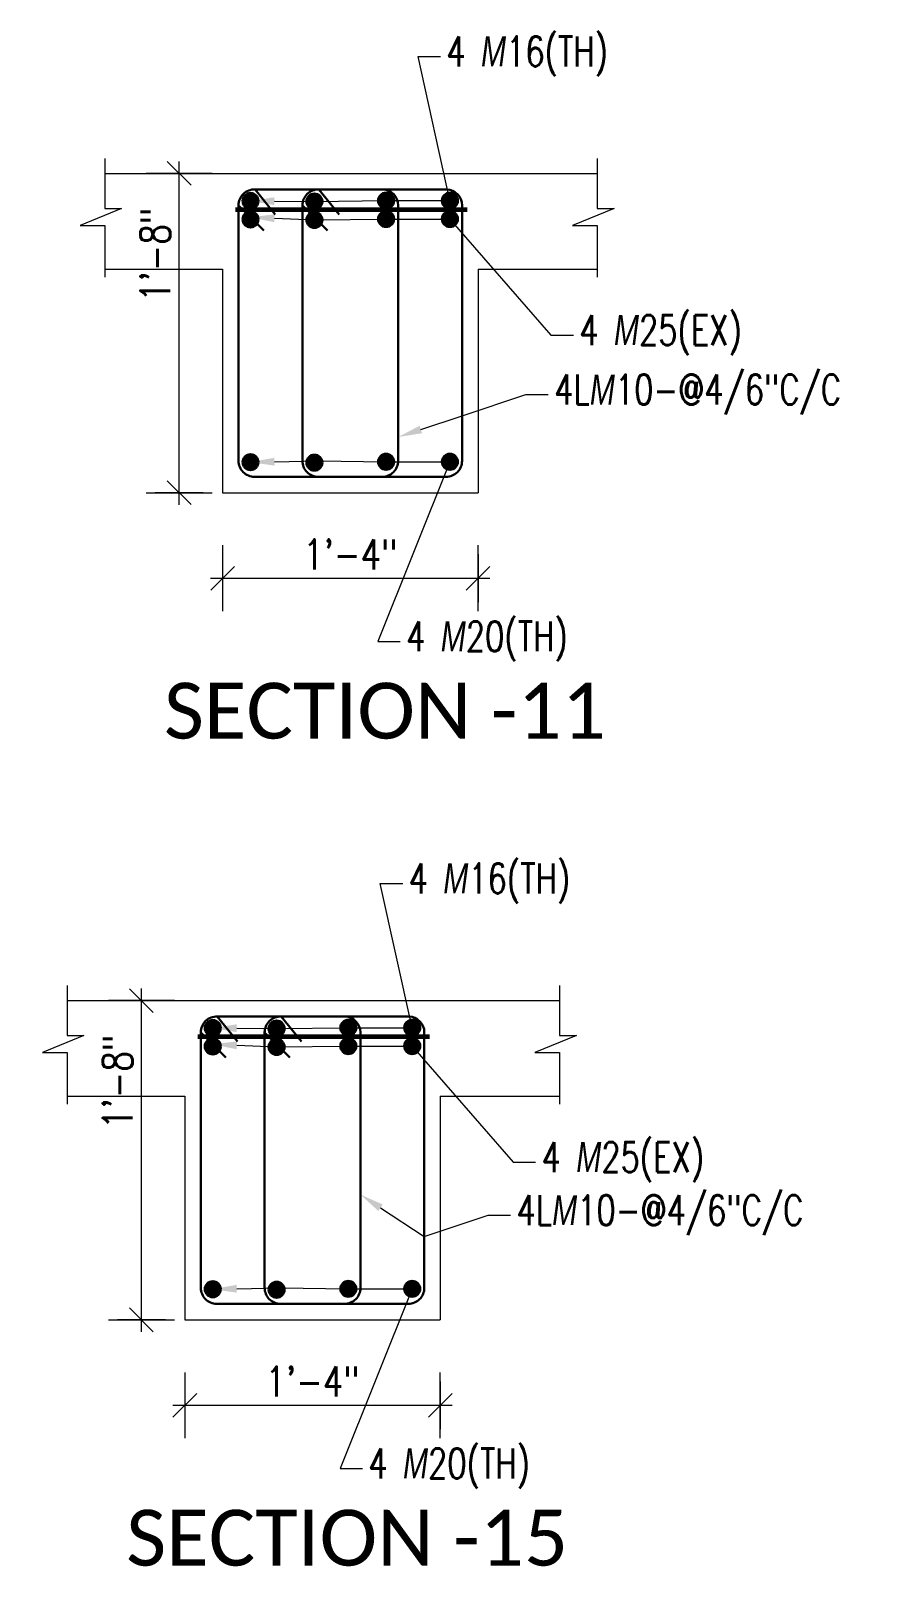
# Model space of a CAD drawing. Header units: inches. Extents: x 0 to 162649, y -36601 to -26324.
# Drawn here: x 155709.9 to 155763, y -36219.5 to -36123.3 of the extents above; entities that cross this region are included whole.
import ezdxf
from ezdxf import colors
from ezdxf.entities.mleader import LeaderData, LeaderLine
from ezdxf.math import Vec2, Vec3

# ---------------------------------------------------------------- set-up
doc = ezdxf.new("R2010")
doc.units = ezdxf.units.IN
doc.header["$MEASUREMENT"] = 0
for name, color, linetype, lineweight in [('Dim', 1, 'Continuous', 13), ('hatch', 252, 'Continuous', 0), ('OL_AR_Text', 140, 'Continuous', 5), ('Rein', 3, 'Continuous', 30), ('Stirrups', 191, 'Continuous', 25), ('TEXT', 7, 'Continuous', 9)]:
    doc.layers.add(name, color=color, linetype=linetype, lineweight=lineweight)
doc.styles.add('1-8 Annotative Text', font='calibri.ttf', dxfattribs={"height": 0.125})
doc.styles.add('DIM', font='simplex.shx', dxfattribs={"width": 0.75})
doc.styles.add('rmtext', font='romans.shx', dxfattribs={"width": 0.8})
doc.dimstyles.new('DIM-24', dxfattribs={"dimscale": 24, "dimtxt": 0.078125, "dimasz": 0.0625, "dimexe": 0.0625, "dimexo": 0.015625, "dimgap": 0.015625, "dimtad": 1, "dimdec": 1, "dimzin": 3, "dimdsep": 46, "dimlunit": 4, "dimtxsty": 'rmtext', "dimblk": 'OBLIQUE', "dimcen": 0.09375, "dimdle": 0.03125, "dimclrd": 1, "dimclre": 1, "dimclrt": 2, "dimadec": 0, "dimazin": 0, "dimtfac": 0.75, "dimtdec": 1, "dimtix": 1, "dimtmove": 0, "dimatfit": 3, "dimfxl": 0.0625, "dimfxlon": 1, "dimfrac": 1, "dimtolj": 1, "dimtzin": 0, "dimlwd": -1, "dimlwe": 5, "dimarcsym": 0})

# ---------------------------------------------------------------- blocks, each defined once
blk = doc.blocks.new('_Oblique')
for p, q in [((0, -1.375), (0, 1.375)), ((-0.495, -0.495), (0.495, 0.495))]:
    blk.add_line(p, q)
blk = doc.blocks.new('*D311')
at = {"layer": 'Defpoints', "color": 0, "transparency": 16777216}
for p in [(155721.871, -36152.289), (155737.871, -36152.289), (155737.871, -36157.643)]:
    blk.add_point(p, dxfattribs=at)
at = {"layer": 'Dim', "color": 1, "lineweight": 5, "transparency": 16777216}
for p, q in [((155721.871, -36156.143), (155721.871, -36159.143)), ((155737.871, -36156.143), (155737.871, -36159.143))]:
    blk.add_line(p, q, dxfattribs=at)
at = {"layer": 'Dim', "color": 1, "transparency": 16777216}
blk.add_line((155721.121, -36157.643), (155738.621, -36157.643), dxfattribs=at)
at = {"layer": 'Dim', "color": 1, "transparency": 16777216, "xscale": 1.5, "yscale": 1.5, "zscale": 1.5, "rotation": 180}
blk.add_blockref('_Oblique', (155721.871, -36157.643), dxfattribs=at)
at = {"layer": 'Dim', "color": 1, "transparency": 16777216, "xscale": 1.5, "yscale": 1.5, "zscale": 1.5}
blk.add_blockref('_Oblique', (155737.871, -36157.643), dxfattribs=at)
at = {"layer": 'Dim', "color": 2, "transparency": 16777216, "insert": (155729.871, -36156.152), "char_height": 1.875, "attachment_point": 5, "style": 'rmtext'}
blk.add_mtext('\\A1;1\'-4"', dxfattribs=at)
blk = doc.blocks.new('*D312')
at = {"layer": 'Defpoints', "color": 0, "transparency": 16777216}
for p in [(155719.154, -36132.289), (155721.871, -36132.289), (155721.871, -36152.289)]:
    blk.add_point(p, dxfattribs=at)
at = {"layer": 'Dim', "color": 1, "lineweight": 5, "transparency": 16777216}
for p, q in [((155720.654, -36132.289), (155717.654, -36132.289)), ((155720.654, -36152.289), (155717.654, -36152.289))]:
    blk.add_line(p, q, dxfattribs=at)
at = {"layer": 'Dim', "color": 1, "transparency": 16777216}
blk.add_line((155719.154, -36153.039), (155719.154, -36131.539), dxfattribs=at)
at = {"layer": 'Dim', "color": 1, "transparency": 16777216, "xscale": 1.5, "yscale": 1.5, "zscale": 1.5}
for p, rotation in [((155719.154, -36132.289), 90), ((155719.154, -36152.289), 270)]:
    blk.add_blockref('_Oblique', p, dxfattribs=dict(at, rotation=rotation))
at = {"layer": 'Dim', "color": 2, "transparency": 16777216, "insert": (155717.663, -36137.389), "char_height": 1.875, "attachment_point": 5, "rotation": 90, "style": 'rmtext'}
blk.add_mtext('\\A1;1\'-8"', dxfattribs=at)
blk = doc.blocks.new('*D319')
at = {"layer": 'Defpoints', "color": 0, "transparency": 16777216}
for p in [(155719.508, -36204.094), (155735.508, -36204.094), (155735.508, -36209.448)]:
    blk.add_point(p, dxfattribs=at)
at = {"layer": 'Dim', "color": 1, "lineweight": 5, "transparency": 16777216}
for p, q in [((155719.508, -36207.948), (155719.508, -36210.948)), ((155735.508, -36207.948), (155735.508, -36210.948))]:
    blk.add_line(p, q, dxfattribs=at)
at = {"layer": 'Dim', "color": 1, "transparency": 16777216}
blk.add_line((155718.758, -36209.448), (155736.258, -36209.448), dxfattribs=at)
at = {"layer": 'Dim', "color": 1, "transparency": 16777216, "xscale": 1.5, "yscale": 1.5, "zscale": 1.5, "rotation": 180}
blk.add_blockref('_Oblique', (155719.508, -36209.448), dxfattribs=at)
at = {"layer": 'Dim', "color": 1, "transparency": 16777216, "xscale": 1.5, "yscale": 1.5, "zscale": 1.5}
blk.add_blockref('_Oblique', (155735.508, -36209.448), dxfattribs=at)
at = {"layer": 'Dim', "color": 2, "transparency": 16777216, "insert": (155727.508, -36207.957), "char_height": 1.875, "attachment_point": 5, "style": 'rmtext'}
blk.add_mtext('\\A1;1\'-4"', dxfattribs=at)
blk = doc.blocks.new('*D320')
at = {"layer": 'Defpoints', "color": 0, "transparency": 16777216}
for p in [(155716.791, -36184.094), (155719.508, -36184.094), (155719.508, -36204.094)]:
    blk.add_point(p, dxfattribs=at)
at = {"layer": 'Dim', "color": 1, "transparency": 16777216}
blk.add_line((155716.791, -36204.844), (155716.791, -36183.344), dxfattribs=at)
at = {"layer": 'Dim', "color": 1, "lineweight": 5, "transparency": 16777216}
for p, q in [((155718.291, -36184.094), (155715.291, -36184.094)), ((155718.291, -36204.094), (155715.291, -36204.094))]:
    blk.add_line(p, q, dxfattribs=at)
at = {"layer": 'Dim', "color": 1, "transparency": 16777216, "xscale": 1.5, "yscale": 1.5, "zscale": 1.5}
for p, rotation in [((155716.791, -36184.094), 90), ((155716.791, -36204.094), 270)]:
    blk.add_blockref('_Oblique', p, dxfattribs=dict(at, rotation=rotation))
at = {"layer": 'Dim', "color": 2, "transparency": 16777216, "insert": (155715.3, -36189.194), "char_height": 1.875, "attachment_point": 5, "rotation": 90, "style": 'rmtext'}
blk.add_mtext('\\A1;1\'-8"', dxfattribs=at)

msp = doc.modelspace()

# ---------------------------------------------------------------- hatches: boundary and pattern name
at = {"layer": 'Rein'}
h = msp.add_hatch(color=256, dxfattribs=at)
h.dxf.hatch_style = 1
h.paths.add_polyline_path([(155724.122, -36134.013, 1), (155723.122, -36134.013, 1)])
h = msp.add_hatch(color=256, dxfattribs=at)
h.dxf.hatch_style = 1
h.paths.add_polyline_path([(155728.122, -36134.045, 1), (155727.122, -36134.045, 1)])
h = msp.add_hatch(color=256, dxfattribs=at)
h.dxf.hatch_style = 1
h.paths.add_polyline_path([(155732.612, -36133.991, 1), (155731.612, -36133.991, 1)])
h = msp.add_hatch(color=256, dxfattribs=at)
h.dxf.hatch_style = 1
h.paths.add_polyline_path([(155736.612, -36133.991, 1), (155735.612, -36133.991, 1)])
h = msp.add_hatch(color=256, dxfattribs=at)
h.dxf.hatch_style = 1
h.paths.add_polyline_path([(155724.122, -36135.163, 1), (155723.122, -36135.163, 1)])
h = msp.add_hatch(color=256, dxfattribs=at)
h.dxf.hatch_style = 1
h.paths.add_polyline_path([(155728.122, -36135.195, 1), (155727.122, -36135.195, 1)])
h = msp.add_hatch(color=256, dxfattribs=at)
h.dxf.hatch_style = 1
h.paths.add_polyline_path([(155732.612, -36135.141, 1), (155731.612, -36135.141, 1)])
h = msp.add_hatch(color=256, dxfattribs=at)
h.dxf.hatch_style = 1
h.paths.add_polyline_path([(155736.612, -36135.141, 1), (155735.612, -36135.141, 1)])
h = msp.add_hatch(color=256, dxfattribs=at)
h.dxf.hatch_style = 1
h.paths.add_polyline_path([(155724.122, -36150.372, 1), (155723.122, -36150.372, 1)])
h = msp.add_hatch(color=256, dxfattribs=at)
h.dxf.hatch_style = 1
h.paths.add_polyline_path([(155728.122, -36150.403, 1), (155727.122, -36150.403, 1)])
h = msp.add_hatch(color=256, dxfattribs=at)
h.dxf.hatch_style = 1
h.paths.add_polyline_path([(155732.612, -36150.349, 1), (155731.612, -36150.349, 1)])
h = msp.add_hatch(color=256, dxfattribs=at)
h.dxf.hatch_style = 1
h.paths.add_polyline_path([(155736.612, -36150.349, 1), (155735.612, -36150.349, 1)])
h = msp.add_hatch(color=256, dxfattribs=at)
h.dxf.hatch_style = 1
h.paths.add_polyline_path([(155730.249, -36185.796, 1), (155729.249, -36185.796, 1)])
h = msp.add_hatch(color=256, dxfattribs=at)
h.dxf.hatch_style = 1
h.paths.add_polyline_path([(155734.249, -36185.796, 1), (155733.249, -36185.796, 1)])
h = msp.add_hatch(color=256, dxfattribs=at)
h.dxf.hatch_style = 1
h.paths.add_polyline_path([(155721.759, -36185.818, 1), (155720.759, -36185.818, 1)])
h = msp.add_hatch(color=256, dxfattribs=at)
h.dxf.hatch_style = 1
h.paths.add_polyline_path([(155725.759, -36185.85, 1), (155724.759, -36185.85, 1)])
h = msp.add_hatch(color=256, dxfattribs=at)
h.dxf.hatch_style = 1
h.paths.add_polyline_path([(155721.759, -36186.968, 1), (155720.759, -36186.968, 1)])
h = msp.add_hatch(color=256, dxfattribs=at)
h.dxf.hatch_style = 1
h.paths.add_polyline_path([(155725.759, -36187, 1), (155724.759, -36187, 1)])
h = msp.add_hatch(color=256, dxfattribs=at)
h.dxf.hatch_style = 1
h.paths.add_polyline_path([(155730.249, -36186.946, 1), (155729.249, -36186.946, 1)])
h = msp.add_hatch(color=256, dxfattribs=at)
h.dxf.hatch_style = 1
h.paths.add_polyline_path([(155734.249, -36186.946, 1), (155733.249, -36186.946, 1)])
h = msp.add_hatch(color=256, dxfattribs=at)
h.dxf.hatch_style = 1
h.paths.add_polyline_path([(155730.249, -36202.154, 1), (155729.249, -36202.154, 1)])
h = msp.add_hatch(color=256, dxfattribs=at)
h.dxf.hatch_style = 1
h.paths.add_polyline_path([(155734.249, -36202.154, 1), (155733.249, -36202.154, 1)])
h = msp.add_hatch(color=256, dxfattribs=at)
h.dxf.hatch_style = 1
h.paths.add_polyline_path([(155721.759, -36202.176, 1), (155720.759, -36202.176, 1)])
h = msp.add_hatch(color=256, dxfattribs=at)
h.dxf.hatch_style = 1
h.paths.add_polyline_path([(155725.759, -36202.208, 1), (155724.759, -36202.208, 1)])

# ---------------------------------------------------------------- linework, layer by layer
at = {"layer": 'Dim', "lineweight": 60}
for p, q in [((155722.687, -36134.536), (155737.189, -36134.536)), ((155720.324, -36186.341), (155734.825, -36186.341))]:
    msp.add_line(p, q, dxfattribs=at)
at = {"layer": 'hatch'}
for p, q in [((155714.494, -36131.349), (155714.494, -36134.478)), ((155745.339, -36131.349), (155745.339, -36134.478)), ((155714.494, -36132.289), (155745.339, -36132.289)), ((155715.551, -36134.478), (155712.951, -36135.54)), ((155715.551, -36134.478), (155712.951, -36135.54)), ((155714.494, -36134.478), (155715.551, -36134.478)), ((155746.396, -36134.478), (155743.796, -36135.54)), ((155745.339, -36134.478), (155746.396, -36134.478)), ((155712.951, -36135.54), (155714.494, -36135.54)), ((155712.951, -36135.54), (155714.494, -36135.54)), ((155714.494, -36135.54), (155714.494, -36138.783)), ((155743.796, -36135.54), (155745.339, -36135.54)), ((155745.339, -36135.54), (155745.339, -36138.783)), ((155714.494, -36138.289), (155721.871, -36138.289)), ((155721.871, -36138.289), (155721.871, -36152.289)), ((155737.871, -36138.289), (155737.871, -36152.289)), ((155737.871, -36138.289), (155745.339, -36138.289)), ((155721.871, -36152.289), (155737.871, -36152.289)), ((155712.131, -36183.154), (155712.131, -36186.283)), ((155742.976, -36183.154), (155742.976, -36186.283)), ((155712.131, -36184.094), (155742.976, -36184.094)), ((155713.188, -36186.283), (155710.588, -36187.345)), ((155713.188, -36186.283), (155710.588, -36187.345)), ((155712.131, -36186.283), (155713.188, -36186.283)), ((155744.033, -36186.283), (155741.433, -36187.345)), ((155742.976, -36186.283), (155744.033, -36186.283)), ((155710.588, -36187.345), (155712.131, -36187.345)), ((155710.588, -36187.345), (155712.131, -36187.345)), ((155712.131, -36187.345), (155712.131, -36190.588)), ((155741.433, -36187.345), (155742.976, -36187.345)), ((155742.976, -36187.345), (155742.976, -36190.588)), ((155712.131, -36190.094), (155719.508, -36190.094)), ((155719.508, -36190.094), (155719.508, -36204.094)), ((155735.508, -36190.094), (155735.508, -36204.094)), ((155735.508, -36190.094), (155742.976, -36190.094)), ((155719.508, -36204.094), (155735.508, -36204.094))]:
    msp.add_line(p, q, dxfattribs=at)
at = {"layer": 'Rein'}
for centre in [(155723.622, -36134.013), (155727.622, -36134.045), (155732.112, -36133.991), (155736.112, -36133.991), (155723.622, -36135.163), (155727.622, -36135.195), (155732.112, -36135.141), (155736.112, -36135.141), (155723.622, -36150.372), (155727.622, -36150.403), (155732.112, -36150.349), (155736.112, -36150.349), (155729.749, -36185.796), (155733.749, -36185.796), (155721.259, -36185.818), (155725.259, -36185.85), (155721.259, -36186.968), (155725.259, -36187), (155729.749, -36186.946), (155733.749, -36186.946), (155729.749, -36202.154), (155733.749, -36202.154), (155721.259, -36202.176), (155725.259, -36202.208)]:
    msp.add_circle(centre, 0.5, dxfattribs=at)
at = {"layer": 'Stirrups', "lineweight": 30}
for p, q in [((155723.905, -36133.289), (155725.169, -36134.862)), ((155727.905, -36133.289), (155729.169, -36134.862)), ((155722.871, -36134.289), (155724.447, -36135.852)), ((155726.871, -36134.289), (155728.447, -36135.852)), ((155721.542, -36185.094), (155722.806, -36186.666)), ((155725.542, -36185.094), (155726.806, -36186.666)), ((155720.508, -36186.094), (155722.084, -36187.656)), ((155724.508, -36186.094), (155726.084, -36187.656))]:
    msp.add_line(p, q, dxfattribs=at)
for points in [[(155723.871, -36151.289), (155735.871, -36151.289, 0.414214), (155736.871, -36150.289), (155736.871, -36134.289, 0.404381), (155735.905, -36133.289), (155723.905, -36133.289, 0.424115), (155722.871, -36134.289), (155722.871, -36150.289, 0.414214)], [(155727.871, -36151.289), (155731.871, -36151.289, 0.414214), (155732.871, -36150.289), (155732.871, -36134.289, 0.404381), (155731.905, -36133.289), (155727.905, -36133.289, 0.424115), (155726.871, -36134.289), (155726.871, -36150.289, 0.414214)], [(155721.508, -36203.094), (155733.508, -36203.094, 0.414214), (155734.508, -36202.094), (155734.508, -36186.094, 0.404381), (155733.542, -36185.094), (155721.542, -36185.094, 0.424115), (155720.508, -36186.094), (155720.508, -36202.094, 0.414214)], [(155725.508, -36203.094), (155729.508, -36203.094, 0.414214), (155730.508, -36202.094), (155730.508, -36186.094, 0.404381), (155729.542, -36185.094), (155725.542, -36185.094, 0.424115), (155724.508, -36186.094), (155724.508, -36202.094, 0.414214)]]:
    msp.add_lwpolyline(points, format="xyb", close=True, dxfattribs=at)

# ---------------------------------------------------------------- texts
at = {"layer": 'OL_AR_Text', "char_height": 3.5, "width": 2.6734445e-317, "attachment_point": 1, "style": '1-8 Annotative Text'}
for s, insert in [('SECTION -11', (155718.2, -36164.191)), ('SECTION -15', (155715.837, -36215.995))]:
    msp.add_mtext(s, dxfattribs=dict(at, insert=insert))

# ---------------------------------------------------------------- dimensions: what is measured, and where the dimension line sits
at = {"layer": 'Dim'}
for base, p1, p2, picture, middle in [((155719.154, -36132.289), (155721.871, -36152.289), (155721.871, -36132.289), '*D312', (155719.154, -36137.389)), ((155716.791, -36184.094), (155719.508, -36204.094), (155719.508, -36184.094), '*D320', (155716.791, -36189.194))]:
    dim = msp.add_linear_dim(base=base, p1=p1, p2=p2, angle=90, dimstyle='DIM-24', dxfattribs=at)
    dim.commit()
    dim.dimension.update_dxf_attribs({"geometry": picture, "text_midpoint": middle, "dimtype": 160})
for base, p1, p2, picture, middle in [((155737.871, -36157.643), (155721.871, -36152.289), (155737.871, -36152.289), '*D311', (155729.871, -36156.152)), ((155735.508, -36209.448), (155719.508, -36204.094), (155735.508, -36204.094), '*D319', (155727.508, -36207.957))]:
    dim = msp.add_linear_dim(base=base, p1=p1, p2=p2, dimstyle='DIM-24', dxfattribs=at)
    dim.commit()
    dim.dimension.update_dxf_attribs({"geometry": picture, "text_midpoint": middle})

# ---------------------------------------------------------------- leaders
at = {"layer": 'TEXT'}
ml = msp.add_multileader_mtext('Standard', dxfattribs=at)
ml.set_content('4 {\\Fgothici|c0;M}16(TH) ', color=256, style='DIM')
ml.set_leader_properties(color=1, linetype='ByLayer', lineweight=9)
ml.build(insert=Vec2(0, 0))
ml.multileader.update_dxf_attribs({"text_right_attachment_type": 2, "dogleg_length": 0.25, "arrow_head_size": 1.5, "scale": 32})
ctx = ml.context
ctx.base_point, ctx.scale, ctx.char_height, ctx.arrow_head_size, ctx.landing_gap_size, ctx.plane_origin = Vec3(155735.518, -36124.953), 32, 1.875, 1.5, 0.375, Vec3(155746.62, -36133.049)
ctx.right_attachment = 2
notes = []
notes.append((ctx, [(0, (1, 1, 0), (155734.113, -36124.953), (1, 0), 1.404, [(3, [(155723.622, -36134.013), (155727.622, -36134.045), (155732.112, -36133.991), (155736.112, -36133.991)], 0, [])])]))
ctx.mtext.insert, ctx.mtext.flow_direction = Vec3(155735.893, -36123.703), 5
ml = msp.add_multileader_mtext('Standard', dxfattribs=at)
ml.set_content('4 {\\Fgothici|c0;M}25(EX) ', color=256, style='DIM')
ml.set_leader_properties(color=1, linetype='ByLayer', lineweight=9)
ml.build(insert=Vec2(0, 0))
ml.multileader.update_dxf_attribs({"text_right_attachment_type": 2, "dogleg_length": 0.25, "arrow_head_size": 1.5, "scale": 32})
ctx = ml.context
ctx.base_point, ctx.scale, ctx.char_height, ctx.arrow_head_size, ctx.landing_gap_size, ctx.plane_origin = Vec3(155743.845, -36142.411), 32, 1.875, 1.5, 0.375, Vec3(155744.657, -36140.364)
ctx.right_attachment = 2
notes.append((ctx, [(0, (1, 1, 0), (155742.44, -36142.411), (1, 0), 1.404, [(3, [(155723.622, -36135.034), (155727.622, -36135.195), (155732.112, -36135.141), (155736.112, -36135.141)], 0, [])])]))
ctx.mtext.insert, ctx.mtext.flow_direction = Vec3(155744.22, -36141.161), 5
ml = msp.add_multileader_mtext('Standard', dxfattribs=at)
ml.set_content('4L{\\Fgothici|c0;M}10-@4/6"C/C ', color=256, style='DIM')
ml.set_leader_properties(color=1, linetype='ByLayer', lineweight=9)
ml.build(insert=Vec2(0, 0))
ml.multileader.update_dxf_attribs({"text_right_attachment_type": 2, "dogleg_length": 0.25, "arrow_head_size": 1.5, "scale": 32})
ctx = ml.context
ctx.base_point, ctx.scale, ctx.char_height, ctx.arrow_head_size, ctx.landing_gap_size, ctx.plane_origin = Vec3(155690.975, -36146.135), 32, 1.875, 1.5, 0.375, Vec3(155701.51, -36155.888)
ctx.right_attachment = 2
notes.append((ctx, [(0, (1, 1, 0), (155689.571, -36146.135), (1, 0), 1.404, [(1, [(155681.571, -36148.798), (155685.571, -36147.467)], 0, [])])]))
ctx.mtext.insert, ctx.mtext.flow_direction = Vec3(155691.35, -36144.885), 5
ml = msp.add_multileader_mtext('Standard', dxfattribs=at)
ml.set_content('4L{\\Fgothici|c0;M}10-@4/6"C/C ', color=256, style='DIM')
ml.set_leader_properties(color=1, linetype='ByLayer', lineweight=9)
ml.build(insert=Vec2(0, 0))
ml.multileader.update_dxf_attribs({"text_right_attachment_type": 2, "dogleg_length": 0.25, "arrow_head_size": 1.5, "scale": 32})
ctx = ml.context
ctx.base_point, ctx.scale, ctx.char_height, ctx.arrow_head_size, ctx.landing_gap_size, ctx.plane_origin = Vec3(155742.276, -36146.135), 32, 1.875, 1.5, 0.375, Vec3(155752.811, -36155.888)
ctx.right_attachment = 2
notes.append((ctx, [(0, (1, 1, 0), (155740.871, -36146.135), (1, 0), 1.404, [(1, [(155732.871, -36148.798), (155736.871, -36147.467)], 0, [])])]))
ctx.mtext.insert, ctx.mtext.flow_direction = Vec3(155742.651, -36144.885), 5
ml = msp.add_multileader_mtext('Standard', dxfattribs=at)
ml.set_content('4 {\\Fgothici|c0;M}20(TH) ', color=256, style='DIM')
ml.set_leader_properties(color=1, linetype='ByLayer', lineweight=9)
ml.build(insert=Vec2(0, 0))
ml.multileader.update_dxf_attribs({"text_right_attachment_type": 2, "dogleg_length": 0.25, "arrow_head_size": 1.5, "scale": 32})
ctx = ml.context
ctx.base_point, ctx.scale, ctx.char_height, ctx.arrow_head_size, ctx.landing_gap_size, ctx.plane_origin = Vec3(155732.997, -36161.596), 32, 1.875, 1.5, 0.375, Vec3(155744.657, -36159.55)
ctx.right_attachment = 2
notes.append((ctx, [(0, (1, 1, 0), (155731.592, -36161.596), (1, 0), 1.404, [(3, [(155723.622, -36150.372), (155727.871, -36150.289), (155732.112, -36150.349), (155736.112, -36150.349)], 0, [])])]))
ctx.mtext.insert, ctx.mtext.flow_direction = Vec3(155733.372, -36160.346), 5
ml = msp.add_multileader_mtext('Standard', dxfattribs=at)
ml.set_content('4 {\\Fgothici|c0;M}16(TH) ', color=256, style='DIM')
ml.set_leader_properties(color=1, linetype='ByLayer', lineweight=9)
ml.build(insert=Vec2(0, 0))
ml.multileader.update_dxf_attribs({"text_right_attachment_type": 2, "dogleg_length": 0.25, "arrow_head_size": 1.5, "scale": 32})
ctx = ml.context
ctx.base_point, ctx.scale, ctx.char_height, ctx.arrow_head_size, ctx.landing_gap_size, ctx.plane_origin = Vec3(155733.155, -36176.758), 32, 1.875, 1.5, 0.375, Vec3(155744.257, -36184.854)
ctx.right_attachment = 2
notes.append((ctx, [(0, (1, 1, 0), (155731.75, -36176.758), (1, 0), 1.404, [(3, [(155721.259, -36185.818), (155725.259, -36185.85), (155729.749, -36185.796), (155733.749, -36185.796)], 0, [])])]))
ctx.mtext.insert, ctx.mtext.flow_direction = Vec3(155733.53, -36175.508), 5
ml = msp.add_multileader_mtext('Standard', dxfattribs=at)
ml.set_content('4 {\\Fgothici|c0;M}25(EX) ', color=256, style='DIM')
ml.set_leader_properties(color=1, linetype='ByLayer', lineweight=9)
ml.build(insert=Vec2(0, 0))
ml.multileader.update_dxf_attribs({"text_right_attachment_type": 2, "dogleg_length": 0.25, "arrow_head_size": 1.5, "scale": 32})
ctx = ml.context
ctx.base_point, ctx.scale, ctx.char_height, ctx.arrow_head_size, ctx.landing_gap_size, ctx.plane_origin = Vec3(155741.482, -36194.215), 32, 1.875, 1.5, 0.375, Vec3(155742.294, -36192.169)
ctx.right_attachment = 2
notes.append((ctx, [(0, (1, 1, 0), (155740.077, -36194.215), (1, 0), 1.404, [(3, [(155721.259, -36186.839), (155725.259, -36187), (155729.749, -36186.946), (155733.749, -36186.946)], 0, [])])]))
ctx.mtext.insert, ctx.mtext.flow_direction = Vec3(155741.857, -36192.965), 5
ml = msp.add_multileader_mtext('Standard', dxfattribs=at)
ml.set_content('4L{\\Fgothici|c0;M}10-@4/6"C/C ', color=256, style='DIM')
ml.set_leader_properties(color=1, linetype='ByLayer', lineweight=9)
ml.build(insert=Vec2(0, 0))
ml.multileader.update_dxf_attribs({"text_right_attachment_type": 2, "dogleg_length": 0.25, "arrow_head_size": 1.5, "scale": 32})
ctx = ml.context
ctx.base_point, ctx.scale, ctx.char_height, ctx.arrow_head_size, ctx.landing_gap_size, ctx.plane_origin = Vec3(155739.913, -36197.537), 32, 1.875, 1.5, 0.375, Vec3(155750.448, -36207.289)
ctx.right_attachment = 2
notes.append((ctx, [(0, (1, 1, 0), (155738.508, -36197.537), (1, 0), 1.404, [(1, [(155730.508, -36196.251), (155734.508, -36198.868)], 0, [])])]))
ctx.mtext.insert, ctx.mtext.flow_direction = Vec3(155740.288, -36196.287), 5
ml = msp.add_multileader_mtext('Standard', dxfattribs=at)
ml.set_content('4 {\\Fgothici|c0;M}20(TH) ', color=256, style='DIM')
ml.set_leader_properties(color=1, linetype='ByLayer', lineweight=9)
ml.build(insert=Vec2(0, 0))
ml.multileader.update_dxf_attribs({"text_right_attachment_type": 2, "dogleg_length": 0.25, "arrow_head_size": 1.5, "scale": 32})
ctx = ml.context
ctx.base_point, ctx.scale, ctx.char_height, ctx.arrow_head_size, ctx.landing_gap_size, ctx.plane_origin = Vec3(155730.633, -36213.401), 32, 1.875, 1.5, 0.375, Vec3(155742.294, -36211.354)
ctx.right_attachment = 2
notes.append((ctx, [(0, (1, 1, 0), (155729.229, -36213.401), (1, 0), 1.404, [(3, [(155721.259, -36202.176), (155725.508, -36202.094), (155729.749, -36202.154), (155733.749, -36202.154)], 0, [])])]))
ctx.mtext.insert, ctx.mtext.flow_direction = Vec3(155731.008, -36212.151), 5
for ctx, leaders in notes:
    for number, flags, end, landing, length, lines in leaders:
        leader = LeaderData()
        leader.index, (leader.has_last_leader_line, leader.has_dogleg_vector, leader.attachment_direction) = number, flags
        leader.last_leader_point, leader.dogleg_vector, leader.dogleg_length = Vec3(end), Vec3(landing), length
        for number, points, colour, breaks in lines:
            line = LeaderLine()
            line.index, line.vertices, line.color, line.breaks = number, Vec3.list(points), colors.encode_raw_color(colour), breaks
            leader.lines.append(line)
        ctx.leaders.append(leader)

doc.saveas('drawing.dxf')
